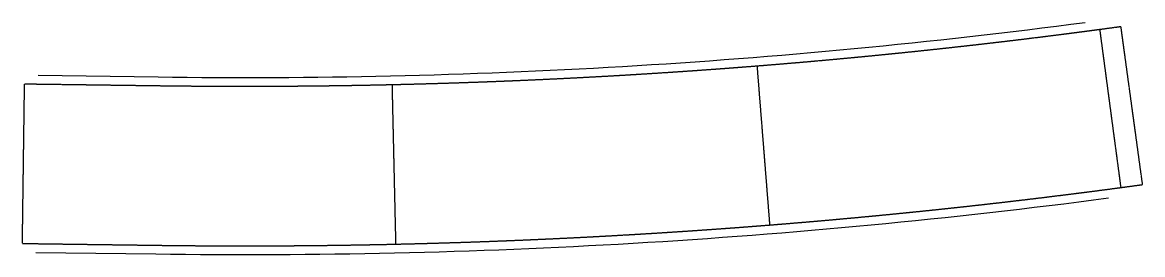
# Model space of a CAD drawing. Header units: millimetres. Extents: x 431592 to 688688, y 91848 to 145074.
import ezdxf

# ---------------------------------------------------------------- set-up
doc = ezdxf.new("R2010")
doc.units = ezdxf.units.MM
doc.linetypes.add('DASHED2', pattern=[9.525, 6.35, -3.175])
doc.layers.add('00', color=7, linetype='DASHED2')
doc.layers.add('1', color=1, linetype='Continuous')

msp = doc.modelspace()

# ---------------------------------------------------------------- linework, layer by layer
at = {"layer": '00', "ltscale": 0.6}
for p, q in [((688688, 107896), (683720, 144157)), ((678826, 143495), (683672, 107217)), ((603162, 98640), (600256, 135124)), ((431592, 94397), (432084, 130994)), ((432084, 130994), (462711, 130582)), ((516414, 130833), (517248, 94243)), ((431592, 94397), (462219, 93985))]:
    msp.add_line(p, q, dxfattribs=at)
for radius in [1481700, 1518300]:
    msp.add_arc((482631, 1612148), radius, 269.229693, 277.799973, dxfattribs=at)
at = {"layer": '1', "ltscale": 0.4}
for p, q in [((435210, 132952), (462738, 132582)), ((434664, 92356), (462192, 91985))]:
    msp.add_line(p, q, dxfattribs=at)
for radius, end in [(1479700, 277.490261), (1520300, 277.490882)]:
    msp.add_arc((482631, 1612148), radius, 269.229693, end, dxfattribs=at)

doc.saveas('drawing.dxf')
